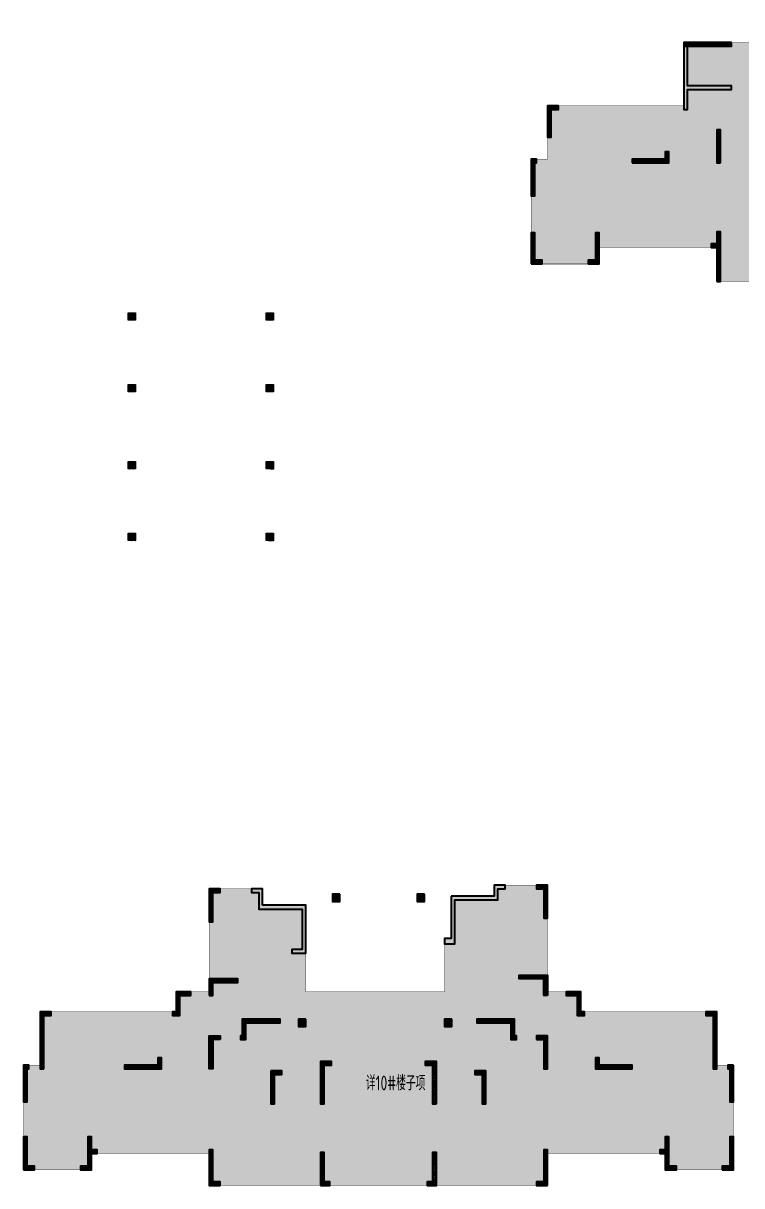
# Model space of a CAD drawing. Extents: x 923964 to 1204934, y 804567 to 1705037.
# Drawn here: x 995414 to 1034479, y 804567 to 867827 of the extents above; entities that cross this region are included whole.
import ezdxf
from ezdxf.enums import TextEntityAlignment as Align

# ---------------------------------------------------------------- set-up
doc = ezdxf.new("R2010")
doc.units = 0
doc.header["$LTSCALE"] = 500
for name, color, linetype in [('S_COLU', 2, 'CONTINUOUS'), ('S_COLU_HACH', 15, 'CONTINUOUS'), ('S_WALL', 2, 'CONTINUOUS'), ('S_WALL_HACH', 30, 'CONTINUOUS'), ('S_WALL_OTHE_HACH', 33, 'CONTINUOUS'), ('主楼填充', 7, 'CONTINUOUS')]:
    doc.layers.add(name, color=color, linetype=linetype)
doc.layers.add('S_POST_OTHE', color=110, linetype='CONTINUOUS', plot=False)
doc.styles.add('TH-STYLE3', font='tssdeng.shx', dxfattribs={"width": 0.7, "bigfont": 'tssdchn.shx'})
pattern_1 = [(45, (0, 0), (-44.1941738, 44.1941738), []), (50, (0, 0), (179.315046, -15.688034), [18.75, -206.25]), (355, (0, 0), (-34.687833, 188.048033), [15, -165]), (100.4514, (14.94, -1.3), (144.627345, 172.359886), [15.935047, -175.285528]), (46.1842, (0, 50), (266.810262, -41.379754), [28.125, -309.375]), (96.6356, (22.23, 46.55), (233.665676, 243.52947), [23.90257, -262.92825]), (351.1842, (0, 50), (233.665486, 243.52965), [22.5, -247.5]), (21, (25, 37.5), (149.226763, -100.654723), [18.75, -206.25]), (326, (25, 37.5), (60.828833, 181.287511), [15, -165]), (71.4514, (37.44, 29.11), (210.055657, 80.632624), [15.935047, -175.285528]), (37.5, (0, 0), (3.0399638, 83.2234635), [0, -163, 0, -167.5, 0, -165.625]), (7.5, (0, 0), (65.7673844, 98.602928), [0, -95.5, 0, -159.25, 0, -63.125]), (327.5, (-55.75, 0), (133.455609, -5.638718), [0, -62.5, 0, -195, 0, -258.75]), (317.5, (-80.75, 0), (145.796542, 25.026246), [0, -81.25, 0, -129.5, 0, -183.75])]
pattern_2 = [(45, (0, 0), (-44.1941738, 44.1941738), []), (50, (0, 0), (179.315046, -15.688034), [18.75, -206.25]), (355, (0, 0), (-34.687833, 188.048033), [15, -165]), (100.4514, (14.94, -1.3), (144.627345, 172.359886), [15.935047, -175.285528]), (46.1842, (0, 50), (266.810262, -41.379754), [28.125, -309.375]), (96.6356, (22.23, 46.55), (233.665676, 243.52947), [23.90257, -262.92825]), (351.1842, (0, 50), (233.665486, 243.52965), [22.5, -247.5]), (21, (25, 37.5), (149.226763, -100.654723), [18.75, -206.25]), (326, (25, 37.5), (60.828833, 181.28751), [15, -165]), (71.4514, (37.44, 29.11), (210.055657, 80.632624), [15.935047, -175.285528]), (37.5, (0, 0), (3.0399638, 83.2234635), [0, -163, 0, -167.5, 0, -165.625]), (7.5, (0, 0), (65.7673844, 98.602928), [0, -95.5, 0, -159.25, 0, -63.125]), (327.5, (-55.75, 0), (133.455609, -5.638718), [0, -62.5, 0, -195, 0, -258.75]), (317.5, (-80.75, 0), (145.796542, 25.026246), [0, -81.25, 0, -129.5, 0, -183.75])]

msp = doc.modelspace()

# ---------------------------------------------------------------- hatches: boundary and pattern name
at = {"layer": 'S_COLU_HACH'}
h = msp.add_hatch(color=256, dxfattribs=at)
h.dxf.hatch_style = 1
h.paths.add_polyline_path([(1001124, 852078), (1001524, 852078), (1001524, 851678), (1001124, 851678)])
h = msp.add_hatch(color=256, dxfattribs=at)
h.dxf.hatch_style = 1
h.paths.add_polyline_path([(1008624, 852078), (1009024, 852078), (1009024, 851678), (1008624, 851678)])
h = msp.add_hatch(color=256, dxfattribs=at)
h.dxf.hatch_style = 1
h.paths.add_polyline_path([(1001124, 848178), (1001524, 848178), (1001524, 847778), (1001124, 847778)])
h = msp.add_hatch(color=256, dxfattribs=at)
h.dxf.hatch_style = 1
h.paths.add_polyline_path([(1008624, 848178), (1009024, 848178), (1009024, 847778), (1008624, 847778)])
h = msp.add_hatch(color=256, dxfattribs=at)
h.dxf.hatch_style = 1
h.paths.add_polyline_path([(1001124, 843978), (1001524, 843978), (1001524, 843578), (1001124, 843578)])
h = msp.add_hatch(color=256, dxfattribs=at)
h.dxf.hatch_style = 1
h.paths.add_polyline_path([(1008624, 843978), (1009024, 843978), (1009024, 843578), (1008624, 843578)])
h = msp.add_hatch(color=256, dxfattribs=at)
h.dxf.hatch_style = 1
h.paths.add_polyline_path([(1001124, 840078), (1001524, 840078), (1001524, 839678), (1001124, 839678)])
h = msp.add_hatch(color=256, dxfattribs=at)
h.dxf.hatch_style = 1
h.paths.add_polyline_path([(1008624, 840078), (1009024, 840078), (1009024, 839678), (1008624, 839678)])
h = msp.add_hatch(color=256, dxfattribs=at)
h.dxf.hatch_style = 1
h.paths.add_polyline_path([(1012624, 820427), (1012224, 820427), (1012224, 820027), (1012624, 820027)])
h = msp.add_hatch(color=256, dxfattribs=at)
h.dxf.hatch_style = 1
h.paths.add_polyline_path([(1017224, 820427), (1016824, 820427), (1016824, 820027), (1017224, 820027)])
h = msp.add_hatch(color=256, dxfattribs=at)
h.dxf.hatch_style = 1
h.paths.add_polyline_path([(1010774, 813627), (1010374, 813627), (1010374, 813227), (1010774, 813227)])
h = msp.add_hatch(color=256, dxfattribs=at)
h.dxf.hatch_style = 1
h.paths.add_polyline_path([(1018724, 813627), (1018324, 813627), (1018324, 813227), (1018724, 813227)])
at = {"layer": 'S_WALL_HACH'}
h = msp.add_hatch(color=256, dxfattribs=at)
h.dxf.hatch_style = 1
h.paths.add_polyline_path([(1033924, 866777), (1031324, 866777), (1031324, 866577), (1033724, 866577), (1033724, 866577), (1033924, 866577), (1033924, 866577)])
h = msp.add_hatch(color=256, dxfattribs=at)
h.dxf.hatch_style = 1
h.paths.add_polyline_path([(1031324, 866577), (1031324, 863127), (1031524, 863127), (1031524, 864227), (1033224, 864227), (1033924, 864227), (1033924, 864427), (1033724, 864427), (1033724, 864427), (1031524, 864427), (1031524, 866577)])
h = msp.add_hatch(color=256, dxfattribs=at)
h.dxf.hatch_style = 1
h.paths.add_polyline_path([(1024124, 863127), (1024524, 863127), (1024524, 863327), (1023924, 863327), (1023924, 861627), (1024124, 861627)])
h = msp.add_hatch(color=256, dxfattribs=at)
h.dxf.hatch_style = 1
h.paths.add_polyline_path([(1033324, 860227), (1033324, 862027), (1033124, 862027), (1033124, 860227)])
h = msp.add_hatch(color=256, dxfattribs=at)
h.dxf.hatch_style = 1
h.paths.add_polyline_path([(1023224, 860227), (1023324, 860227), (1023324, 860427), (1023024, 860427), (1023024, 858427), (1023224, 858427)])
h = msp.add_hatch(color=256, dxfattribs=at)
h.dxf.hatch_style = 1
h.paths.add_polyline_path([(1028524, 860227), (1030524, 860227), (1030524, 860827), (1030324, 860827), (1030324, 860427), (1028524, 860427)])
h = msp.add_hatch(color=256, dxfattribs=at)
h.dxf.hatch_style = 1
h.paths.add_polyline_path([(1023024, 854727), (1023624, 854727), (1023624, 854927), (1023224, 854927), (1023224, 856427), (1023024, 856427)])
h = msp.add_hatch(color=256, dxfattribs=at)
h.dxf.hatch_style = 1
h.paths.add_polyline_path([(1026524, 856427), (1026524, 854927), (1026124, 854927), (1026124, 854727), (1026724, 854727), (1026724, 856427)])
h = msp.add_hatch(color=256, dxfattribs=at)
h.dxf.hatch_style = 1
h.paths.add_polyline_path([(1033124, 853777), (1033324, 853777), (1033324, 856477), (1033124, 856477), (1033124, 855827), (1032824, 855827), (1032824, 855627), (1033124, 855627), (1033124, 855477)])
h = msp.add_hatch(color=256, dxfattribs=at)
h.dxf.hatch_style = 1
h.paths.add_polyline_path([(1005724, 820527), (1006124, 820527), (1006124, 820727), (1005524, 820727), (1005524, 818927), (1005724, 818927)])
h = msp.add_hatch(color=256, dxfattribs=at)
h.dxf.hatch_style = 1
h.paths.add_polyline_path([(1008424, 819827), (1008424, 820727), (1007824, 820727), (1007824, 820527), (1008224, 820527), (1008224, 819627), (1010574, 819627), (1010574, 817427), (1010024, 817427), (1010024, 817227), (1010774, 817227), (1010774, 819827)])
h = msp.add_hatch(color=256, dxfattribs=at)
h.dxf.hatch_style = 1
h.paths.add_polyline_path([(1018674, 820327), (1018674, 818027), (1018324, 818027), (1018324, 817727), (1018874, 817727), (1018874, 820127), (1021224, 820127), (1021224, 820727), (1021624, 820727), (1021624, 820927), (1021024, 820927), (1021024, 820327)])
h = msp.add_hatch(color=256, dxfattribs=at)
h.dxf.hatch_style = 1
h.paths.add_polyline_path([(1023724, 820727), (1023724, 819127), (1023924, 819127), (1023924, 820927), (1023324, 820927), (1023324, 820727)])
h = msp.add_hatch(color=256, dxfattribs=at)
h.dxf.hatch_style = 1
h.paths.add_polyline_path([(1005524, 814927), (1005724, 814927), (1005724, 815627), (1007074, 815627), (1007074, 815827), (1005524, 815827)])
h = msp.add_hatch(color=256, dxfattribs=at)
h.dxf.hatch_style = 1
h.paths.add_polyline_path([(1023924, 814927), (1023724, 814927), (1023724, 815827), (1022374, 815827), (1022374, 816027), (1023924, 816027)])
h = msp.add_hatch(color=256, dxfattribs=at)
h.dxf.hatch_style = 1
h.paths.add_polyline_path([(1003924, 814927), (1004524, 814927), (1004524, 815127), (1003724, 815127), (1003724, 814027), (1003524, 814027), (1003524, 813827), (1003924, 813827)])
h = msp.add_hatch(color=256, dxfattribs=at)
h.dxf.hatch_style = 1
h.paths.add_polyline_path([(1025524, 814927), (1025524, 813827), (1025924, 813827), (1025924, 814027), (1025724, 814027), (1025724, 815127), (1024924, 815127), (1024924, 814927)])
h = msp.add_hatch(color=256, dxfattribs=at)
h.dxf.hatch_style = 1
h.paths.add_polyline_path([(996524, 810927), (996524, 813827), (996924, 813827), (996924, 814027), (996324, 814027), (996324, 810927)])
h = msp.add_hatch(color=256, dxfattribs=at)
h.dxf.hatch_style = 1
h.paths.add_polyline_path([(1007524, 813427), (1009374, 813427), (1009374, 813627), (1007324, 813627), (1007324, 812727), (1007224, 812727), (1007224, 812527), (1007524, 812527)])
h = msp.add_hatch(color=256, dxfattribs=at)
h.dxf.hatch_style = 1
h.paths.add_polyline_path([(1021924, 813427), (1021924, 812527), (1022224, 812527), (1022224, 812727), (1022124, 812727), (1022124, 813627), (1020074, 813627), (1020074, 813427)])
h = msp.add_hatch(color=256, dxfattribs=at)
h.dxf.hatch_style = 1
h.paths.add_polyline_path([(1032924, 813827), (1032924, 810927), (1033124, 810927), (1033124, 814027), (1032524, 814027), (1032524, 813827)])
h = msp.add_hatch(color=256, dxfattribs=at)
h.dxf.hatch_style = 1
h.paths.add_polyline_path([(1006124, 812527), (1005724, 812527), (1005724, 810927), (1005524, 810927), (1005524, 812727), (1006124, 812727)])
h = msp.add_hatch(color=256, dxfattribs=at)
h.dxf.hatch_style = 1
h.paths.add_polyline_path([(1023324, 812527), (1023724, 812527), (1023724, 810927), (1023924, 810927), (1023924, 812727), (1023324, 812727)])
h = msp.add_hatch(color=256, dxfattribs=at)
h.dxf.hatch_style = 1
h.paths.add_polyline_path([(995624, 810927), (995724, 810927), (995724, 811127), (995424, 811127), (995424, 809127), (995624, 809127)])
h = msp.add_hatch(color=256, dxfattribs=at)
h.dxf.hatch_style = 1
h.paths.add_polyline_path([(1002724, 811127), (1000924, 811127), (1000924, 810927), (1002924, 810927), (1002924, 811527), (1002724, 811527)])
h = msp.add_hatch(color=256, dxfattribs=at)
h.dxf.hatch_style = 1
h.paths.add_polyline_path([(1011774, 811127), (1012174, 811127), (1012174, 811327), (1011574, 811327), (1011574, 809027), (1011774, 809027)])
h = msp.add_hatch(color=256, dxfattribs=at)
h.dxf.hatch_style = 1
h.paths.add_polyline_path([(1017874, 809027), (1017874, 811327), (1017274, 811327), (1017274, 811127), (1017674, 811127), (1017674, 809027)])
h = msp.add_hatch(color=256, dxfattribs=at)
h.dxf.hatch_style = 1
h.paths.add_polyline_path([(1026724, 811127), (1026724, 811527), (1026524, 811527), (1026524, 810927), (1028524, 810927), (1028524, 811127)])
h = msp.add_hatch(color=256, dxfattribs=at)
h.dxf.hatch_style = 1
h.paths.add_polyline_path([(1034024, 811127), (1033724, 811127), (1033724, 810927), (1033824, 810927), (1033824, 809127), (1034024, 809127)])
h = msp.add_hatch(color=256, dxfattribs=at)
h.dxf.hatch_style = 1
h.paths.add_polyline_path([(1008874, 810827), (1008874, 809027), (1009074, 809027), (1009074, 810627), (1009474, 810627), (1009474, 810827)])
h = msp.add_hatch(color=256, dxfattribs=at)
h.dxf.hatch_style = 1
h.paths.add_polyline_path([(1020374, 810627), (1020374, 809027), (1020574, 809027), (1020574, 810827), (1019974, 810827), (1019974, 810627)])
h = msp.add_hatch(color=256, dxfattribs=at)
h.dxf.hatch_style = 1
h.paths.add_polyline_path([(995424, 805427), (996024, 805427), (996024, 805627), (995624, 805627), (995624, 807227), (995424, 807227)])
h = msp.add_hatch(color=256, dxfattribs=at)
h.dxf.hatch_style = 1
h.paths.add_polyline_path([(998924, 805627), (998524, 805627), (998524, 805427), (999124, 805427), (999124, 806327), (999424, 806327), (999424, 806527), (999124, 806527), (999124, 807227), (998924, 807227)])
h = msp.add_hatch(color=256, dxfattribs=at)
h.dxf.hatch_style = 1
h.paths.add_polyline_path([(1030524, 805627), (1030524, 807227), (1030324, 807227), (1030324, 806527), (1030024, 806527), (1030024, 806327), (1030324, 806327), (1030324, 805427), (1030924, 805427), (1030924, 805627)])
h = msp.add_hatch(color=256, dxfattribs=at)
h.dxf.hatch_style = 1
h.paths.add_polyline_path([(1033424, 805427), (1034024, 805427), (1034024, 807227), (1033824, 807227), (1033824, 805627), (1033424, 805627)])
h = msp.add_hatch(color=256, dxfattribs=at)
h.dxf.hatch_style = 1
h.paths.add_polyline_path([(1005724, 804777), (1005724, 806527), (1005524, 806527), (1005524, 804577), (1006124, 804577), (1006124, 804777)])
h = msp.add_hatch(color=256, dxfattribs=at)
h.dxf.hatch_style = 1
h.paths.add_polyline_path([(1011574, 804577), (1012074, 804577), (1012074, 804777), (1011774, 804777), (1011774, 806377), (1011574, 806377)])
h = msp.add_hatch(color=256, dxfattribs=at)
h.dxf.hatch_style = 1
h.paths.add_polyline_path([(1017674, 804777), (1017374, 804777), (1017374, 804577), (1017874, 804577), (1017874, 806377), (1017674, 806377)])
h = msp.add_hatch(color=256, dxfattribs=at)
h.dxf.hatch_style = 1
h.paths.add_polyline_path([(1023924, 804577), (1023924, 806527), (1023724, 806527), (1023724, 804777), (1023324, 804777), (1023324, 804577)])
at = {"layer": 'S_WALL_OTHE_HACH'}
h = msp.add_hatch(dxfattribs=at)
h.set_pattern_fill('钢筋混凝土', color=256, scale=25)
h.set_pattern_definition(pattern_1)
h.paths.add_polyline_path([(1033924, 866777), (1031324, 866777), (1031324, 866577), (1033724, 866577), (1033724, 866577), (1033924, 866577), (1033924, 866577)])
h = msp.add_hatch(dxfattribs=at)
h.set_pattern_fill('钢筋混凝土', color=256, scale=25)
h.set_pattern_definition(pattern_1)
h.paths.add_polyline_path([(1031324, 866577), (1031324, 863127), (1031524, 863127), (1031524, 864227), (1033224, 864227), (1033924, 864227), (1033924, 864427), (1033724, 864427), (1033724, 864427), (1031524, 864427), (1031524, 866577)])
h = msp.add_hatch(dxfattribs=at)
h.set_pattern_fill('钢筋混凝土', color=256, scale=25)
h.set_pattern_definition(pattern_1)
h.paths.add_polyline_path([(1024124, 863127), (1024524, 863127), (1024524, 863327), (1023924, 863327), (1023924, 861627), (1024124, 861627)])
h = msp.add_hatch(dxfattribs=at)
h.set_pattern_fill('钢筋混凝土', color=256, scale=25)
h.set_pattern_definition(pattern_1)
h.paths.add_polyline_path([(1033324, 860227), (1033324, 862027), (1033124, 862027), (1033124, 860227)])
h = msp.add_hatch(dxfattribs=at)
h.set_pattern_fill('钢筋混凝土', color=256, scale=25)
h.set_pattern_definition(pattern_1)
h.paths.add_polyline_path([(1023224, 860227), (1023324, 860227), (1023324, 860427), (1023024, 860427), (1023024, 858427), (1023224, 858427)])
h = msp.add_hatch(dxfattribs=at)
h.set_pattern_fill('钢筋混凝土', color=256, scale=25)
h.set_pattern_definition(pattern_1)
h.paths.add_polyline_path([(1028524, 860227), (1030524, 860227), (1030524, 860827), (1030324, 860827), (1030324, 860427), (1028524, 860427)])
h = msp.add_hatch(dxfattribs=at)
h.set_pattern_fill('钢筋混凝土', color=256, scale=25)
h.set_pattern_definition(pattern_1)
h.paths.add_polyline_path([(1023024, 854727), (1023624, 854727), (1023624, 854927), (1023224, 854927), (1023224, 856427), (1023024, 856427)])
h = msp.add_hatch(dxfattribs=at)
h.set_pattern_fill('钢筋混凝土', color=256, scale=25)
h.set_pattern_definition(pattern_1)
h.paths.add_polyline_path([(1026524, 856427), (1026524, 854927), (1026124, 854927), (1026124, 854727), (1026724, 854727), (1026724, 856427)])
h = msp.add_hatch(dxfattribs=at)
h.set_pattern_fill('钢筋混凝土', color=256, scale=25)
h.set_pattern_definition(pattern_1)
h.paths.add_polyline_path([(1026724, 855827), (1026724, 856427), (1026524, 856427), (1026524, 854927), (1026124, 854927), (1026124, 854727), (1026724, 854727), (1026724, 855627)])
h = msp.add_hatch(dxfattribs=at)
h.set_pattern_fill('钢筋混凝土', color=256, scale=25)
h.set_pattern_definition(pattern_1)
h.paths.add_polyline_path([(1033124, 853777), (1033324, 853777), (1033324, 856477), (1033124, 856477), (1033124, 855827), (1032824, 855827), (1032824, 855627), (1033124, 855627), (1033124, 855477)])
h = msp.add_hatch(dxfattribs=at)
h.set_pattern_fill('钢筋混凝土', color=256, scale=25)
h.set_pattern_definition(pattern_1)
h.paths.add_polyline_path([(1001124, 852078), (1001524, 852078), (1001524, 851678), (1001124, 851678)])
h = msp.add_hatch(dxfattribs=at)
h.set_pattern_fill('钢筋混凝土', color=256, scale=25)
h.set_pattern_definition(pattern_1)
h.paths.add_polyline_path([(1008624, 852078), (1009024, 852078), (1009024, 851678), (1008624, 851678)])
h = msp.add_hatch(dxfattribs=at)
h.set_pattern_fill('钢筋混凝土', color=256, scale=25)
h.set_pattern_definition([(45, (0, 50), (-44.1941738, 44.1941738), []), (50, (0, 50), (179.315046, -15.688034), [18.75, -206.25]), (355, (0, 50), (-34.687833, 188.048033), [15, -165]), (100.4514, (14.94, 48.7), (144.627345, 172.359886), [15.935047, -175.285528]), (46.1842, (0, 100), (266.810262, -41.379754), [28.125, -309.375]), (96.6356, (22.23, 96.55), (233.665676, 243.52947), [23.90257, -262.92825]), (351.1842, (0, 100), (233.665486, 243.52965), [22.5, -247.5]), (21, (25, 87.5), (149.226763, -100.654723), [18.75, -206.25]), (326, (25, 87.5), (60.828833, 181.28751), [15, -165]), (71.4514, (37.44, 79.11), (210.055657, 80.632624), [15.935047, -175.285528]), (37.5, (0, 50), (3.0399638, 83.2234635), [0, -163, 0, -167.5, 0, -165.625]), (7.5, (0, 50), (65.7673844, 98.602928), [0, -95.5, 0, -159.25, 0, -63.125]), (327.5, (-55.75, 50), (133.455609, -5.638718), [0, -62.5, 0, -195, 0, -258.75]), (317.5, (-80.75, 50), (145.796542, 25.026246), [0, -81.25, 0, -129.5, 0, -183.75])])
h.paths.add_polyline_path([(1001124, 848178), (1001524, 848178), (1001524, 847778), (1001124, 847778)])
h = msp.add_hatch(dxfattribs=at)
h.set_pattern_fill('钢筋混凝土', color=256, scale=25)
h.set_pattern_definition([(45, (0, 300), (-44.1941738, 44.1941738), []), (50, (0, 300), (179.315046, -15.688034), [18.75, -206.25]), (355, (0, 300), (-34.687833, 188.048033), [15, -165]), (100.4514, (14.94, 298.7), (144.627345, 172.359886), [15.935047, -175.285528]), (46.1842, (0, 350), (266.810262, -41.379754), [28.125, -309.375]), (96.6356, (22.23, 346.55), (233.665676, 243.52947), [23.90257, -262.92825]), (351.1842, (0, 350), (233.665486, 243.52965), [22.5, -247.5]), (21, (25, 337.5), (149.226763, -100.654723), [18.75, -206.25]), (326, (25, 337.5), (60.828833, 181.28751), [15, -165]), (71.4514, (37.44, 329.11), (210.055657, 80.632624), [15.935047, -175.285528]), (37.5, (0, 300), (3.0399638, 83.2234635), [0, -163, 0, -167.5, 0, -165.625]), (7.5, (0, 300), (65.7673844, 98.602928), [0, -95.5, 0, -159.25, 0, -63.125]), (327.5, (-55.75, 300), (133.455609, -5.638718), [0, -62.5, 0, -195, 0, -258.75]), (317.5, (-80.75, 300), (145.796542, 25.026246), [0, -81.25, 0, -129.5, 0, -183.75])])
h.paths.add_polyline_path([(1008624, 848178), (1009024, 848178), (1009024, 847778), (1008624, 847778)])
h = msp.add_hatch(dxfattribs=at)
h.set_pattern_fill('钢筋混凝土', color=256, scale=25)
h.set_pattern_definition(pattern_2)
h.paths.add_polyline_path([(1001124, 843978), (1001524, 843978), (1001524, 843578), (1001124, 843578)])
h = msp.add_hatch(dxfattribs=at)
h.set_pattern_fill('钢筋混凝土', color=256, scale=25)
h.set_pattern_definition(pattern_2)
h.paths.add_polyline_path([(1008624, 843978), (1009024, 843978), (1009024, 843578), (1008624, 843578)])
h = msp.add_hatch(dxfattribs=at)
h.set_pattern_fill('钢筋混凝土', color=256, scale=25)
h.set_pattern_definition(pattern_1)
h.paths.add_polyline_path([(1001124, 840078), (1001524, 840078), (1001524, 839678), (1001124, 839678)])
h = msp.add_hatch(dxfattribs=at)
h.set_pattern_fill('钢筋混凝土', color=256, scale=25)
h.set_pattern_definition(pattern_1)
h.paths.add_polyline_path([(1008624, 840078), (1009024, 840078), (1009024, 839678), (1008624, 839678)])
h = msp.add_hatch(dxfattribs=at)
h.set_pattern_fill('钢筋混凝土', color=256, scale=25)
h.set_pattern_definition(pattern_1)
h.paths.add_polyline_path([(1005724, 820527), (1006124, 820527), (1006124, 820727), (1005524, 820727), (1005524, 818927), (1005724, 818927)])
h = msp.add_hatch(dxfattribs=at)
h.set_pattern_fill('钢筋混凝土', color=256, scale=25)
h.set_pattern_definition(pattern_1)
h.paths.add_polyline_path([(1008424, 819827), (1008424, 820727), (1007824, 820727), (1007824, 820527), (1008224, 820527), (1008224, 819627), (1010574, 819627), (1010574, 817427), (1010024, 817427), (1010024, 817227), (1010774, 817227), (1010774, 819827)])
h = msp.add_hatch(dxfattribs=at)
h.set_pattern_fill('钢筋混凝土', color=256, scale=25)
h.set_pattern_definition(pattern_1)
h.paths.add_polyline_path([(1018674, 820327), (1018674, 818027), (1018324, 818027), (1018324, 817727), (1018874, 817727), (1018874, 820127), (1021224, 820127), (1021224, 820727), (1021624, 820727), (1021624, 820927), (1021024, 820927), (1021024, 820327)])
h = msp.add_hatch(dxfattribs=at)
h.set_pattern_fill('钢筋混凝土', color=256, scale=25)
h.set_pattern_definition(pattern_1)
h.paths.add_polyline_path([(1023724, 820727), (1023724, 819127), (1023924, 819127), (1023924, 820927), (1023324, 820927), (1023324, 820727)])
h = msp.add_hatch(dxfattribs=at)
h.set_pattern_fill('钢筋混凝土', color=256, scale=25)
h.set_pattern_definition(pattern_1)
h.paths.add_polyline_path([(1012624, 820427), (1012224, 820427), (1012224, 820027), (1012624, 820027)])
h = msp.add_hatch(dxfattribs=at)
h.set_pattern_fill('钢筋混凝土', color=256, scale=25)
h.set_pattern_definition(pattern_1)
h.paths.add_polyline_path([(1017224, 820427), (1016824, 820427), (1016824, 820027), (1017224, 820027)])
h = msp.add_hatch(dxfattribs=at)
h.set_pattern_fill('钢筋混凝土', color=256, scale=25)
h.set_pattern_definition(pattern_1)
h.paths.add_polyline_path([(1005524, 814927), (1005724, 814927), (1005724, 815627), (1007074, 815627), (1007074, 815827), (1005524, 815827)])
h = msp.add_hatch(dxfattribs=at)
h.set_pattern_fill('钢筋混凝土', color=256, scale=25)
h.set_pattern_definition(pattern_1)
h.paths.add_polyline_path([(1023924, 814927), (1023724, 814927), (1023724, 815827), (1022374, 815827), (1022374, 816027), (1023924, 816027)])
h = msp.add_hatch(dxfattribs=at)
h.set_pattern_fill('钢筋混凝土', color=256, scale=25)
h.set_pattern_definition(pattern_1)
h.paths.add_polyline_path([(1003924, 814927), (1004524, 814927), (1004524, 815127), (1003724, 815127), (1003724, 814027), (1003524, 814027), (1003524, 813827), (1003924, 813827)])
h = msp.add_hatch(dxfattribs=at)
h.set_pattern_fill('钢筋混凝土', color=256, scale=25)
h.set_pattern_definition(pattern_1)
h.paths.add_polyline_path([(1025524, 814927), (1025524, 813827), (1025924, 813827), (1025924, 814027), (1025724, 814027), (1025724, 815127), (1024924, 815127), (1024924, 814927)])
h = msp.add_hatch(dxfattribs=at)
h.set_pattern_fill('钢筋混凝土', color=256, scale=25)
h.set_pattern_definition(pattern_1)
h.paths.add_polyline_path([(996524, 810927), (996524, 813827), (996924, 813827), (996924, 814027), (996324, 814027), (996324, 810927)])
h = msp.add_hatch(dxfattribs=at)
h.set_pattern_fill('钢筋混凝土', color=256, scale=25)
h.set_pattern_definition(pattern_1)
h.paths.add_polyline_path([(1007524, 813427), (1009374, 813427), (1009374, 813627), (1007324, 813627), (1007324, 812727), (1007224, 812727), (1007224, 812527), (1007524, 812527)])
h = msp.add_hatch(dxfattribs=at)
h.set_pattern_fill('钢筋混凝土', color=256, scale=25)
h.set_pattern_definition(pattern_1)
h.paths.add_polyline_path([(1010774, 813627), (1010374, 813627), (1010374, 813227), (1010774, 813227)])
h = msp.add_hatch(dxfattribs=at)
h.set_pattern_fill('钢筋混凝土', color=256, scale=25)
h.set_pattern_definition(pattern_1)
h.paths.add_polyline_path([(1018724, 813627), (1018324, 813627), (1018324, 813227), (1018724, 813227)])
h = msp.add_hatch(dxfattribs=at)
h.set_pattern_fill('钢筋混凝土', color=256, scale=25)
h.set_pattern_definition(pattern_1)
h.paths.add_polyline_path([(1021924, 813427), (1021924, 812527), (1022224, 812527), (1022224, 812727), (1022124, 812727), (1022124, 813627), (1020074, 813627), (1020074, 813427)])
h = msp.add_hatch(dxfattribs=at)
h.set_pattern_fill('钢筋混凝土', color=256, scale=25)
h.set_pattern_definition(pattern_1)
h.paths.add_polyline_path([(1032924, 813827), (1032924, 810927), (1033124, 810927), (1033124, 814027), (1032524, 814027), (1032524, 813827)])
h = msp.add_hatch(dxfattribs=at)
h.set_pattern_fill('钢筋混凝土', color=256, scale=25)
h.set_pattern_definition(pattern_1)
h.paths.add_polyline_path([(1006124, 812527), (1005724, 812527), (1005724, 810927), (1005524, 810927), (1005524, 812727), (1006124, 812727)])
h = msp.add_hatch(dxfattribs=at)
h.set_pattern_fill('钢筋混凝土', color=256, scale=25)
h.set_pattern_definition(pattern_1)
h.paths.add_polyline_path([(1023324, 812527), (1023724, 812527), (1023724, 810927), (1023924, 810927), (1023924, 812727), (1023324, 812727)])
h = msp.add_hatch(dxfattribs=at)
h.set_pattern_fill('钢筋混凝土', color=256, scale=25)
h.set_pattern_definition(pattern_1)
h.paths.add_polyline_path([(995624, 810927), (995724, 810927), (995724, 811127), (995424, 811127), (995424, 809127), (995624, 809127)])
h = msp.add_hatch(dxfattribs=at)
h.set_pattern_fill('钢筋混凝土', color=256, scale=25)
h.set_pattern_definition(pattern_1)
h.paths.add_polyline_path([(1002724, 811127), (1000924, 811127), (1000924, 810927), (1002924, 810927), (1002924, 811527), (1002724, 811527)])
h = msp.add_hatch(dxfattribs=at)
h.set_pattern_fill('钢筋混凝土', color=256, scale=25)
h.set_pattern_definition(pattern_1)
h.paths.add_polyline_path([(1011774, 811127), (1012174, 811127), (1012174, 811327), (1011574, 811327), (1011574, 809027), (1011774, 809027)])
h = msp.add_hatch(dxfattribs=at)
h.set_pattern_fill('钢筋混凝土', color=256, scale=25)
h.set_pattern_definition(pattern_1)
h.paths.add_polyline_path([(1017874, 809027), (1017874, 811327), (1017274, 811327), (1017274, 811127), (1017674, 811127), (1017674, 809027)])
h = msp.add_hatch(dxfattribs=at)
h.set_pattern_fill('钢筋混凝土', color=256, scale=25)
h.set_pattern_definition(pattern_1)
h.paths.add_polyline_path([(1026724, 811127), (1026724, 811527), (1026524, 811527), (1026524, 810927), (1028524, 810927), (1028524, 811127)])
h = msp.add_hatch(dxfattribs=at)
h.set_pattern_fill('钢筋混凝土', color=256, scale=25)
h.set_pattern_definition(pattern_1)
h.paths.add_polyline_path([(1034024, 811127), (1033724, 811127), (1033724, 810927), (1033824, 810927), (1033824, 809127), (1034024, 809127)])
h = msp.add_hatch(dxfattribs=at)
h.set_pattern_fill('钢筋混凝土', color=256, scale=25)
h.set_pattern_definition(pattern_1)
h.paths.add_polyline_path([(1008874, 810827), (1008874, 809027), (1009074, 809027), (1009074, 810627), (1009474, 810627), (1009474, 810827)])
h = msp.add_hatch(dxfattribs=at)
h.set_pattern_fill('钢筋混凝土', color=256, scale=25)
h.set_pattern_definition(pattern_1)
h.paths.add_polyline_path([(1020374, 810627), (1020374, 809027), (1020574, 809027), (1020574, 810827), (1019974, 810827), (1019974, 810627)])
h = msp.add_hatch(dxfattribs=at)
h.set_pattern_fill('钢筋混凝土', color=256, scale=25)
h.set_pattern_definition(pattern_1)
h.paths.add_polyline_path([(995424, 805427), (996024, 805427), (996024, 805627), (995624, 805627), (995624, 807227), (995424, 807227)])
h = msp.add_hatch(dxfattribs=at)
h.set_pattern_fill('钢筋混凝土', color=256, scale=25)
h.set_pattern_definition(pattern_1)
h.paths.add_polyline_path([(998924, 805627), (998524, 805627), (998524, 805427), (999124, 805427), (999124, 806327), (999424, 806327), (999424, 806527), (999124, 806527), (999124, 807227), (998924, 807227)])
h = msp.add_hatch(dxfattribs=at)
h.set_pattern_fill('钢筋混凝土', color=256, scale=25)
h.set_pattern_definition(pattern_1)
h.paths.add_polyline_path([(1030524, 805627), (1030524, 807227), (1030324, 807227), (1030324, 806527), (1030024, 806527), (1030024, 806327), (1030324, 806327), (1030324, 805427), (1030924, 805427), (1030924, 805627)])
h = msp.add_hatch(dxfattribs=at)
h.set_pattern_fill('钢筋混凝土', color=256, scale=25)
h.set_pattern_definition(pattern_1)
h.paths.add_polyline_path([(1033424, 805427), (1034024, 805427), (1034024, 807227), (1033824, 807227), (1033824, 805627), (1033424, 805627)])
h = msp.add_hatch(dxfattribs=at)
h.set_pattern_fill('钢筋混凝土', color=256, scale=25)
h.set_pattern_definition(pattern_1)
h.paths.add_polyline_path([(1005724, 804777), (1005724, 806527), (1005524, 806527), (1005524, 804577), (1006124, 804577), (1006124, 804777)])
h = msp.add_hatch(dxfattribs=at)
h.set_pattern_fill('钢筋混凝土', color=256, scale=25)
h.set_pattern_definition(pattern_1)
h.paths.add_polyline_path([(1011574, 804577), (1012074, 804577), (1012074, 804777), (1011774, 804777), (1011774, 806377), (1011574, 806377)])
h = msp.add_hatch(dxfattribs=at)
h.set_pattern_fill('钢筋混凝土', color=256, scale=25)
h.set_pattern_definition(pattern_1)
h.paths.add_polyline_path([(1017674, 804777), (1017374, 804777), (1017374, 804577), (1017874, 804577), (1017874, 806377), (1017674, 806377)])
h = msp.add_hatch(dxfattribs=at)
h.set_pattern_fill('钢筋混凝土', color=256, scale=25)
h.set_pattern_definition(pattern_1)
h.paths.add_polyline_path([(1023924, 804577), (1023924, 806527), (1023724, 806527), (1023724, 804777), (1023324, 804777), (1023324, 804577)])
at = {"layer": '主楼填充'}
h = msp.add_hatch(dxfattribs=at)
h.set_pattern_fill('GRASS', color=1, scale=20)
h.set_pattern_definition([(90, (-76302.1, 0), (-359.21, 359.21), [95.25, -623.17]), (45, (-76302.1, 0), (-359.21024, 359.21024), [95.25, -412.75]), (135, (-76302.1, 0), (-359.21024, -359.21024), [95.25, -412.75])])
h.paths.add_polyline_path([(1062024, 854727), (1058324, 854727), (1058324, 855627), (1051924, 855627), (1051924, 853777), (1033124, 853777), (1033124, 855627), (1026724, 855627), (1026724, 854727), (1023024, 854727), (1023024, 860427), (1023924, 860427), (1023924, 863327), (1031324, 863327), (1031324, 866777), (1036174, 866777), (1036174, 866127), (1036974, 866127), (1041074, 866127), (1041074, 867827), (1043974, 867827), (1043974, 865727), (1048424, 865727), (1048424, 867227), (1051324, 867228), (1051324, 866777), (1053724, 866777), (1053724, 863327), (1061124, 863327), (1061124, 860427), (1062024, 860427)])
h = msp.add_hatch(dxfattribs=at)
h.set_pattern_fill('GRASS', color=1, scale=20)
h.set_pattern_definition([(90, (-394729.9, -324247.05), (-359.21, 359.21), [95.25, -623.17]), (45, (-394729.9, -324247.05), (-359.21024, 359.21024), [95.25, -412.75]), (135, (-394729.9, -324247.05), (-359.21024, -359.21024), [95.25, -412.75])])
h.paths.add_polyline_path([(995424, 805427), (999124, 805427), (999124, 806327), (1005524, 806327), (1005524, 804577), (1023924, 804577), (1023924, 806327), (1030324, 806327), (1030324, 805427), (1034024, 805427), (1034024, 811127), (1033124, 811127), (1033124, 814027), (1025724, 814027), (1025724, 815127), (1023924, 815127), (1023924, 820927), (1021024, 820927), (1021024, 820327), (1018674, 820327), (1018674, 818027), (1018324, 818027), (1018324, 815127), (1010774, 815127), (1010774, 819827), (1008424, 819827), (1008424, 820727), (1005524, 820727), (1005524, 815127), (1003724, 815127), (1003724, 814027), (996324, 814027), (996324, 811127), (995424, 811127)])

# ---------------------------------------------------------------- linework, layer by layer
at = {"layer": 'S_COLU'}
for points in [[(1001124, 852078), (1001524, 852078), (1001524, 851678), (1001124, 851678)], [(1008624, 852078), (1009024, 852078), (1009024, 851678), (1008624, 851678)], [(1001124, 848178), (1001524, 848178), (1001524, 847778), (1001124, 847778)], [(1008624, 848178), (1009024, 848178), (1009024, 847778), (1008624, 847778)], [(1001124, 843978), (1001524, 843978), (1001524, 843578), (1001124, 843578)], [(1008624, 843978), (1009024, 843978), (1009024, 843578), (1008624, 843578)], [(1001124, 840078), (1001524, 840078), (1001524, 839678), (1001124, 839678)], [(1008624, 840078), (1009024, 840078), (1009024, 839678), (1008624, 839678)]]:
    msp.add_lwpolyline(points, close=True, dxfattribs=at)
at = {"layer": 'S_COLU', "lineweight": 35}
for points in [[(1012624, 820427), (1012224, 820427), (1012224, 820027), (1012624, 820027)], [(1017224, 820427), (1016824, 820427), (1016824, 820027), (1017224, 820027)], [(1010774, 813627), (1010374, 813627), (1010374, 813227), (1010774, 813227)], [(1018724, 813627), (1018324, 813627), (1018324, 813227), (1018724, 813227)]]:
    msp.add_lwpolyline(points, close=True, dxfattribs=at)
at = {"layer": 'S_POST_OTHE', "color": 3}
for p, q in [((1001124, 852078), (1001524, 851678)), ((1001124, 851678), (1001524, 852078)), ((1008624, 852078), (1009024, 851678)), ((1008624, 851678), (1009024, 852078)), ((1001124, 848178), (1001524, 847778)), ((1001124, 847778), (1001524, 848178)), ((1008624, 848178), (1009024, 847778)), ((1008624, 847778), (1009024, 848178)), ((1001124, 843978), (1001524, 843578)), ((1001124, 843578), (1001524, 843978)), ((1008624, 843978), (1009024, 843578)), ((1008624, 843578), (1009024, 843978)), ((1001124, 840078), (1001524, 839678)), ((1001124, 839678), (1001524, 840078)), ((1008624, 840078), (1009024, 839678)), ((1008624, 839678), (1009024, 840078))]:
    msp.add_line(p, q, dxfattribs=at)
at = {"layer": 'S_WALL', "lineweight": 35}
for points in [[(1033924, 866777), (1031324, 866777), (1031324, 866577), (1033724, 866577), (1033724, 866577), (1033924, 866577), (1033924, 866577), (1033924, 866577)], [(1024124, 863127), (1024524, 863127), (1024524, 863327), (1023924, 863327), (1023924, 861627), (1024124, 861627)], [(1033324, 860227), (1033324, 862027), (1033124, 862027), (1033124, 860227)], [(1033124, 853777), (1033324, 853777), (1033324, 853777), (1033324, 853777), (1033324, 853777), (1033324, 856477), (1033124, 856477), (1033124, 855827), (1032824, 855827), (1032824, 855627), (1033124, 855627), (1033124, 855477), (1033124, 855477), (1033124, 853777)], [(1005524, 814927), (1005724, 814927), (1005724, 815627), (1007074, 815627), (1007074, 815827), (1005524, 815827)], [(1023924, 814927), (1023724, 814927), (1023724, 815827), (1022374, 815827), (1022374, 816027), (1023924, 816027)], [(996524, 810927), (996524, 813827), (996924, 813827), (996924, 814027), (996324, 814027), (996324, 810927)], [(1032924, 813827), (1032924, 810927), (1033124, 810927), (1033124, 814027), (1032524, 814027), (1032524, 813827)], [(1011774, 811127), (1012174, 811127), (1012174, 811327), (1011574, 811327), (1011574, 809027), (1011774, 809027)], [(1017874, 809027), (1017874, 811327), (1017274, 811327), (1017274, 811127), (1017674, 811127), (1017674, 809027)], [(1026724, 811127), (1026724, 811527), (1026524, 811527), (1026524, 810927), (1028524, 810927), (1028524, 811127)], [(1034024, 811127), (1033724, 811127), (1033724, 810927), (1033824, 810927), (1033824, 809127), (1034024, 809127)], [(1030524, 805627), (1030524, 807227), (1030324, 807227), (1030324, 806527), (1030024, 806527), (1030024, 806327), (1030324, 806327), (1030324, 805427), (1030924, 805427), (1030924, 805627)], [(1033424, 805427), (1034024, 805427), (1034024, 807227), (1033824, 807227), (1033824, 805627), (1033424, 805627)], [(1017674, 804777), (1017374, 804777), (1017374, 804577), (1017874, 804577), (1017874, 806377), (1017674, 806377)]]:
    msp.add_lwpolyline(points, close=True, dxfattribs=at)
at = {"layer": 'S_WALL', "lineweight": 35, "elevation": 0}
for points in [[(1031324, 866577), (1031324, 863127), (1031524, 863127), (1031524, 864227), (1033224, 864227), (1033924, 864227), (1033924, 864427), (1033724, 864427), (1033724, 864427), (1031524, 864427), (1031524, 866577)], [(1023224, 860227), (1023324, 860227), (1023324, 860427), (1023024, 860427), (1023024, 858427), (1023224, 858427)], [(1028524, 860227), (1030524, 860227), (1030524, 860827), (1030324, 860827), (1030324, 860427), (1028524, 860427)], [(1023024, 854727), (1023624, 854727), (1023624, 854927), (1023224, 854927), (1023224, 856427), (1023024, 856427)], [(1026724, 855827), (1026724, 856427), (1026524, 856427), (1026524, 854927), (1026124, 854927), (1026124, 854727), (1026724, 854727), (1026724, 855627), (1026724, 855627), (1026724, 855827)]]:
    msp.add_lwpolyline(points, close=True, dxfattribs=at)
at = {"layer": 'S_WALL', "elevation": 0}
msp.add_lwpolyline([(1026524, 856427), (1026524, 854927), (1026124, 854927), (1026124, 854727), (1026724, 854727), (1026724, 856427)], close=True, dxfattribs=at)
at = {"layer": 'S_WALL', "lineweight": 35}
for points in [[(1005724, 820527), (1006124, 820527), (1006124, 820727), (1005524, 820727), (1005524, 818927), (1005724, 818927), (1005724, 820527)], [(1008424, 819827), (1008424, 820727), (1007824, 820727), (1007824, 820527), (1008224, 820527), (1008224, 819627), (1010574, 819627), (1010574, 817427), (1010024, 817427), (1010024, 817227), (1010774, 817227), (1010774, 819827), (1008424, 819827)], [(1018674, 820327), (1018674, 818027), (1018324, 818027), (1018324, 817727), (1018874, 817727), (1018874, 820127), (1021224, 820127), (1021224, 820727), (1021624, 820727), (1021624, 820927), (1021024, 820927), (1021024, 820327), (1018674, 820327)], [(1023724, 820727), (1023724, 819127), (1023924, 819127), (1023924, 820927), (1023324, 820927), (1023324, 820727), (1023724, 820727)], [(1003924, 814927), (1004524, 814927), (1004524, 815127), (1003724, 815127), (1003724, 814027), (1003524, 814027), (1003524, 813827), (1003924, 813827), (1003924, 814927)], [(1025524, 814927), (1025524, 813827), (1025924, 813827), (1025924, 814027), (1025724, 814027), (1025724, 815127), (1024924, 815127), (1024924, 814927), (1025524, 814927)], [(1007524, 813427), (1009374, 813427), (1009374, 813627), (1007324, 813627), (1007324, 812727), (1007224, 812727), (1007224, 812527), (1007524, 812527), (1007524, 813427)], [(1021924, 813427), (1021924, 812527), (1022224, 812527), (1022224, 812727), (1022124, 812727), (1022124, 813627), (1020074, 813627), (1020074, 813427), (1021924, 813427)], [(1006124, 812527), (1005724, 812527), (1005724, 810927), (1005524, 810927), (1005524, 812727), (1006124, 812727), (1006124, 812527)], [(1023324, 812527), (1023724, 812527), (1023724, 810927), (1023924, 810927), (1023924, 812727), (1023324, 812727), (1023324, 812527)], [(995624, 810927), (995724, 810927), (995724, 811127), (995424, 811127), (995424, 809127), (995624, 809127), (995624, 810927)], [(1002724, 811127), (1000924, 811127), (1000924, 810927), (1002924, 810927), (1002924, 811527), (1002724, 811527), (1002724, 811127)], [(1008874, 810827), (1008874, 809027), (1009074, 809027), (1009074, 810627), (1009474, 810627), (1009474, 810827), (1008874, 810827)], [(1020374, 810627), (1020374, 809027), (1020574, 809027), (1020574, 810827), (1019974, 810827), (1019974, 810627), (1020374, 810627)], [(995424, 805427), (996024, 805427), (996024, 805627), (995624, 805627), (995624, 807227), (995424, 807227), (995424, 805427)], [(998924, 805627), (998524, 805627), (998524, 805427), (999124, 805427), (999124, 806327), (999424, 806327), (999424, 806527), (999124, 806527), (999124, 807227), (998924, 807227), (998924, 805627)], [(1005724, 804777), (1005724, 806527), (1005524, 806527), (1005524, 804577), (1006124, 804577), (1006124, 804777), (1005724, 804777)], [(1011574, 804577), (1012074, 804577), (1012074, 804777), (1011774, 804777), (1011774, 806377), (1011574, 806377), (1011574, 804577)], [(1023924, 804577), (1023924, 806527), (1023724, 806527), (1023724, 804777), (1023324, 804777), (1023324, 804577), (1023924, 804577)]]:
    msp.add_lwpolyline(points, dxfattribs=at)
at = {"layer": '主楼填充', "color": 1, "const_width": 20, "elevation": 0}
msp.add_lwpolyline([(1051924, 853777), (1033124, 853777), (1033124, 855627), (1026724, 855627), (1026724, 854727), (1023024, 854727), (1023024, 860427), (1023924, 860427), (1023924, 863327), (1031324, 863327), (1031324, 866777), (1036174, 866777)], dxfattribs=at)
at = {"layer": '主楼填充', "color": 1, "const_width": 20}
msp.add_lwpolyline([(1005524, 804577), (1005524, 806327), (999124, 806327), (999124, 805427), (995424, 805427), (995424, 811127), (996324, 811127), (996324, 814027), (1003724, 814027), (1003724, 815127), (1005524, 815127), (1005524, 820727), (1008424, 820727), (1008424, 819827), (1010774, 819827), (1010774, 815127), (1018324, 815127), (1018324, 818027), (1018674, 818027), (1018674, 820327), (1021024, 820327), (1021024, 820927), (1023924, 820927), (1023924, 815127), (1025724, 815127), (1025724, 814027), (1033124, 814027), (1033124, 811127), (1034024, 811127), (1034024, 805427), (1030324, 805427), (1030324, 806327), (1023924, 806327), (1023924, 804577)], close=True, dxfattribs=at)

# ---------------------------------------------------------------- texts
at = {"layer": '主楼填充', "color": 1, "style": 'TH-STYLE3', "width": 0.7}
msp.add_text('详10#楼子项', height=800, rotation=359.99998, dxfattribs=at).set_placement((1015661, 810158, 0), align=Align.MIDDLE_CENTER)

doc.saveas('drawing.dxf')
